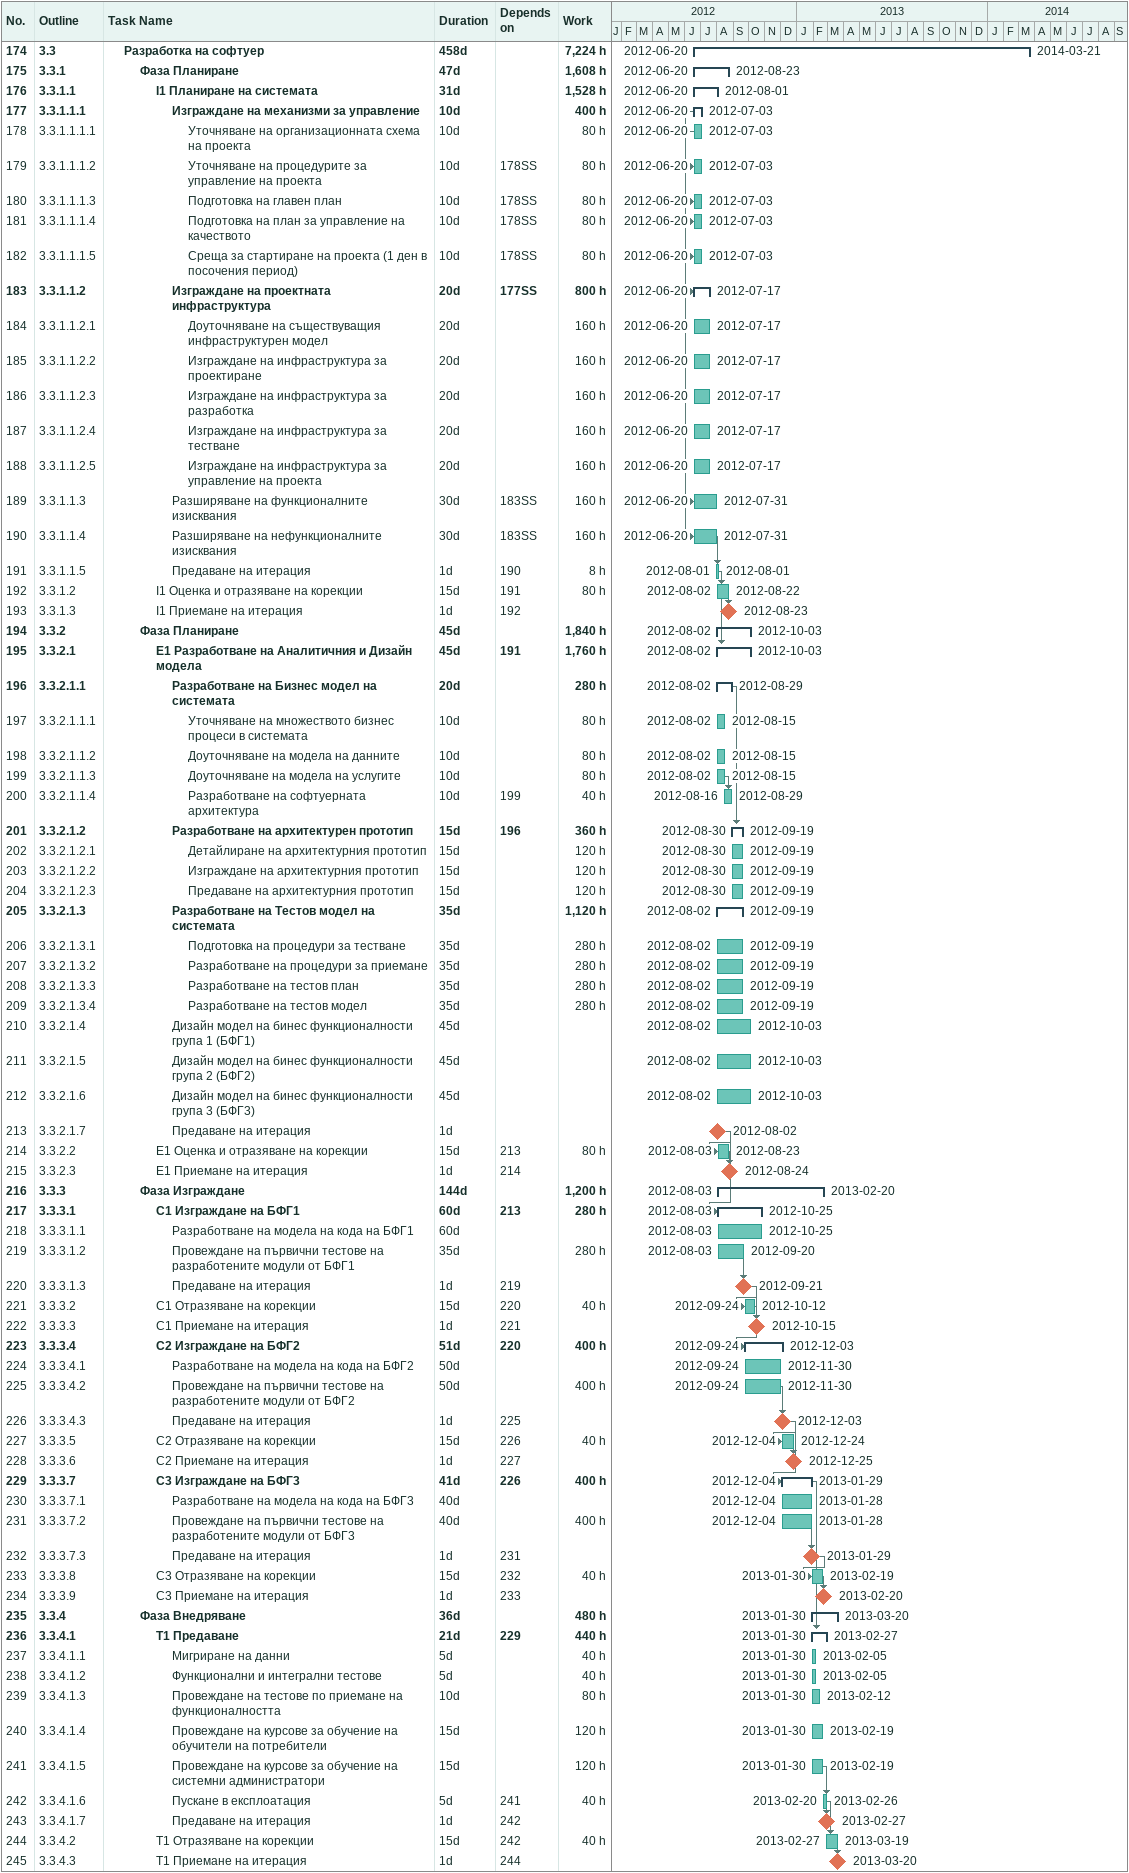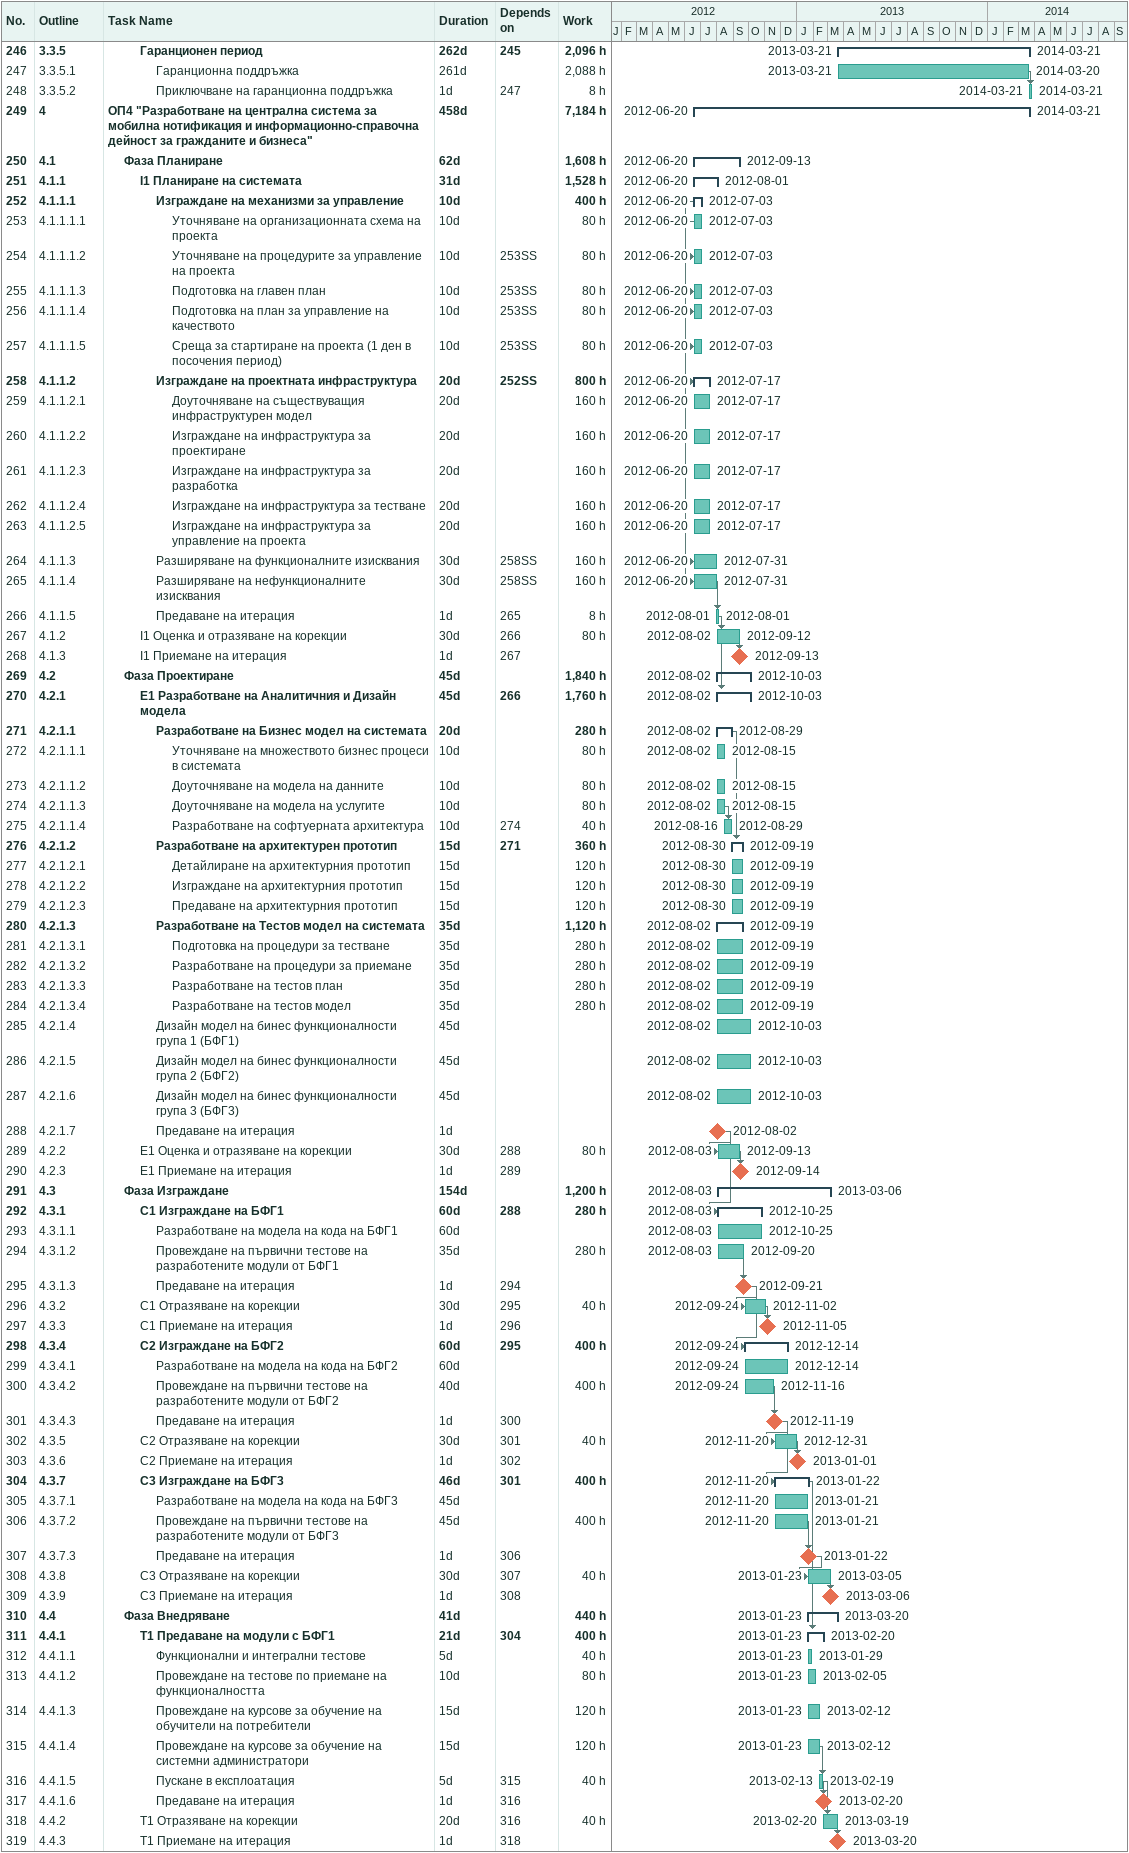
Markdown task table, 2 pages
| ID | WBS | Task | Duration | Start | Finish | Predecessors | Work (h) |
|---|---|---|---|---|---|---|---|
| 174 | 3.3 | **Разработка на софтуер** | 458d | 2012-06-20 | 2014-03-21 |  | 7224 |
| 175 | 3.3.1 | **Фаза Планиране** | 47d | 2012-06-20 | 2012-08-23 |  | 1608 |
| 176 | 3.3.1.1 | **I1 Планиране на системата** | 31d | 2012-06-20 | 2012-08-01 |  | 1528 |
| 177 | 3.3.1.1.1 | **Изграждане на механизми за управление** | 10d | 2012-06-20 | 2012-07-03 |  | 400 |
| 178 | 3.3.1.1.1.1 | Уточняване на организационната схема на проекта | 10d | 2012-06-20 | 2012-07-03 |  | 80 |
| 179 | 3.3.1.1.1.2 | Уточняване на процедурите за управление на проекта | 10d | 2012-06-20 | 2012-07-03 | 178SS | 80 |
| 180 | 3.3.1.1.1.3 | Подготовка на главен план | 10d | 2012-06-20 | 2012-07-03 | 178SS | 80 |
| 181 | 3.3.1.1.1.4 | Подготовка на план за управление на качеството | 10d | 2012-06-20 | 2012-07-03 | 178SS | 80 |
| 182 | 3.3.1.1.1.5 | Среща за стартиране на проекта (1 ден в посочения период) | 10d | 2012-06-20 | 2012-07-03 | 178SS | 80 |
| 183 | 3.3.1.1.2 | **Изграждане на проектната инфраструктура** | 20d | 2012-06-20 | 2012-07-17 | 177SS | 800 |
| 184 | 3.3.1.1.2.1 | Доуточняване на съществуващия инфраструктурен модел | 20d | 2012-06-20 | 2012-07-17 |  | 160 |
| 185 | 3.3.1.1.2.2 | Изграждане на инфраструктурa за проектиране | 20d | 2012-06-20 | 2012-07-17 |  | 160 |
| 186 | 3.3.1.1.2.3 | Изграждане на инфраструктурa за разработка | 20d | 2012-06-20 | 2012-07-17 |  | 160 |
| 187 | 3.3.1.1.2.4 | Изграждане на инфраструктурa за тестване | 20d | 2012-06-20 | 2012-07-17 |  | 160 |
| 188 | 3.3.1.1.2.5 | Изграждане на инфраструктурa за управление на проекта | 20d | 2012-06-20 | 2012-07-17 |  | 160 |
| 189 | 3.3.1.1.3 | Разширяване на функционалните изисквания | 30d | 2012-06-20 | 2012-07-31 | 183SS | 160 |
| 190 | 3.3.1.1.4 | Разширяване на нефункционалните изисквания | 30d | 2012-06-20 | 2012-07-31 | 183SS | 160 |
| 191 | 3.3.1.1.5 | Предаване на итерация | 1d | 2012-08-01 | 2012-08-01 | 190 | 8 |
| 192 | 3.3.1.2 | I1 Оценка и отразяване на корекции | 15d | 2012-08-02 | 2012-08-22 | 191 | 80 |
| 193 | 3.3.1.3 | I1 Приемане на итерация | 1d | 2012-08-23 | 2012-08-23 | 192 |  |
| 194 | 3.3.2 | **Фаза Планиране** | 45d | 2012-08-02 | 2012-10-03 |  | 1840 |
| 195 | 3.3.2.1 | **E1 Разработване на Аналитичния и Дизайн модела** | 45d | 2012-08-02 | 2012-10-03 | 191 | 1760 |
| 196 | 3.3.2.1.1 | **Разработване на Бизнес модел на системата** | 20d | 2012-08-02 | 2012-08-29 |  | 280 |
| 197 | 3.3.2.1.1.1 | Уточняване на множеството бизнес процеси в системата | 10d | 2012-08-02 | 2012-08-15 |  | 80 |
| 198 | 3.3.2.1.1.2 | Доуточняване на модела на данните | 10d | 2012-08-02 | 2012-08-15 |  | 80 |
| 199 | 3.3.2.1.1.3 | Доуточняване на модела на услугите | 10d | 2012-08-02 | 2012-08-15 |  | 80 |
| 200 | 3.3.2.1.1.4 | Разработване на софтуерната архитектура | 10d | 2012-08-16 | 2012-08-29 | 199 | 40 |
| 201 | 3.3.2.1.2 | **Разработване на архитектурен прототип** | 15d | 2012-08-30 | 2012-09-19 | 196 | 360 |
| 202 | 3.3.2.1.2.1 | Детайлиране на архитектурния прототип | 15d | 2012-08-30 | 2012-09-19 |  | 120 |
| 203 | 3.3.2.1.2.2 | Изграждане на архитектурния прототип | 15d | 2012-08-30 | 2012-09-19 |  | 120 |
| 204 | 3.3.2.1.2.3 | Предаване на архитектурния прототип | 15d | 2012-08-30 | 2012-09-19 |  | 120 |
| 205 | 3.3.2.1.3 | **Разработване на Тестов модел на системата** | 35d | 2012-08-02 | 2012-09-19 |  | 1120 |
| 206 | 3.3.2.1.3.1 | Подготовка на процедури за тестване | 35d | 2012-08-02 | 2012-09-19 |  | 280 |
| 207 | 3.3.2.1.3.2 | Разработване на процедури за приемане | 35d | 2012-08-02 | 2012-09-19 |  | 280 |
| 208 | 3.3.2.1.3.3 | Разработване на тестов план | 35d | 2012-08-02 | 2012-09-19 |  | 280 |
| 209 | 3.3.2.1.3.4 | Разработване на тестов модел | 35d | 2012-08-02 | 2012-09-19 |  | 280 |
| 210 | 3.3.2.1.4 | Дизайн модел на бинес функционалности група 1 (БФГ1) | 45d | 2012-08-02 | 2012-10-03 |  |  |
| 211 | 3.3.2.1.5 | Дизайн модел на бинес функционалности група 2 (БФГ2) | 45d | 2012-08-02 | 2012-10-03 |  |  |
| 212 | 3.3.2.1.6 | Дизайн модел на бинес функционалности група 3 (БФГ3) | 45d | 2012-08-02 | 2012-10-03 |  |  |
| 213 | 3.3.2.1.7 | Предаване на итерация | 1d | 2012-08-02 | 2012-08-02 |  |  |
| 214 | 3.3.2.2 | E1 Оценка и отразяване на корекции | 15d | 2012-08-03 | 2012-08-23 | 213 | 80 |
| 215 | 3.3.2.3 | E1 Приемане на итерация | 1d | 2012-08-24 | 2012-08-24 | 214 |  |
| 216 | 3.3.3 | **Фаза Изграждане** | 144d | 2012-08-03 | 2013-02-20 |  | 1200 |
| 217 | 3.3.3.1 | **C1 Изграждане на БФГ1** | 60d | 2012-08-03 | 2012-10-25 | 213 | 280 |
| 218 | 3.3.3.1.1 | Разработване на модела на кода на БФГ1 | 60d | 2012-08-03 | 2012-10-25 |  |  |
| 219 | 3.3.3.1.2 | Провеждане на първични тестове на разработените модули от БФГ1 | 35d | 2012-08-03 | 2012-09-20 |  | 280 |
| 220 | 3.3.3.1.3 | Предаване на итерация | 1d | 2012-09-21 | 2012-09-21 | 219 |  |
| 221 | 3.3.3.2 | C1 Отразяване на корекции | 15d | 2012-09-24 | 2012-10-12 | 220 | 40 |
| 222 | 3.3.3.3 | C1 Приемане на итерация | 1d | 2012-10-15 | 2012-10-15 | 221 |  |
| 223 | 3.3.3.4 | **C2 Изграждане на БФГ2** | 51d | 2012-09-24 | 2012-12-03 | 220 | 400 |
| 224 | 3.3.3.4.1 | Разработване на модела на кода на БФГ2 | 50d | 2012-09-24 | 2012-11-30 |  |  |
| 225 | 3.3.3.4.2 | Провеждане на първични тестове на разработените модули от БФГ2 | 50d | 2012-09-24 | 2012-11-30 |  | 400 |
| 226 | 3.3.3.4.3 | Предаване на итерация | 1d | 2012-12-03 | 2012-12-03 | 225 |  |
| 227 | 3.3.3.5 | C2 Отразяване на корекции | 15d | 2012-12-04 | 2012-12-24 | 226 | 40 |
| 228 | 3.3.3.6 | C2 Приемане на итерация | 1d | 2012-12-25 | 2012-12-25 | 227 |  |
| 229 | 3.3.3.7 | **C3 Изграждане на БФГ3** | 41d | 2012-12-04 | 2013-01-29 | 226 | 400 |
| 230 | 3.3.3.7.1 | Разработване на модела на кода на БФГ3 | 40d | 2012-12-04 | 2013-01-28 |  |  |
| 231 | 3.3.3.7.2 | Провеждане на първични тестове на разработените модули от БФГ3 | 40d | 2012-12-04 | 2013-01-28 |  | 400 |
| 232 | 3.3.3.7.3 | Предаване на итерация | 1d | 2013-01-29 | 2013-01-29 | 231 |  |
| 233 | 3.3.3.8 | C3 Отразяване на корекции | 15d | 2013-01-30 | 2013-02-19 | 232 | 40 |
| 234 | 3.3.3.9 | C3 Приемане на итерация | 1d | 2013-02-20 | 2013-02-20 | 233 |  |
| 235 | 3.3.4 | **Фаза Внедряване** | 36d | 2013-01-30 | 2013-03-20 |  | 480 |
| 236 | 3.3.4.1 | **Т1 Предаване** | 21d | 2013-01-30 | 2013-02-27 | 229 | 440 |
| 237 | 3.3.4.1.1 | Мигриране на данни | 5d | 2013-01-30 | 2013-02-05 |  | 40 |
| 238 | 3.3.4.1.2 | Функционални и интегрални тестове | 5d | 2013-01-30 | 2013-02-05 |  | 40 |
| 239 | 3.3.4.1.3 | Провеждане на тестове по приемане на функционалността | 10d | 2013-01-30 | 2013-02-12 |  | 80 |
| 240 | 3.3.4.1.4 | Провеждане на курсове за обучение на обучители на потребители | 15d | 2013-01-30 | 2013-02-19 |  | 120 |
| 241 | 3.3.4.1.5 | Провеждане на курсове за обучение на системни администратори | 15d | 2013-01-30 | 2013-02-19 |  | 120 |
| 242 | 3.3.4.1.6 | Пускане в експлоатация | 5d | 2013-02-20 | 2013-02-26 | 241 | 40 |
| 243 | 3.3.4.1.7 | Предаване на итерация | 1d | 2013-02-27 | 2013-02-27 | 242 |  |
| 244 | 3.3.4.2 | Т1 Отразяване на корекции | 15d | 2013-02-27 | 2013-03-19 | 242 | 40 |
| 245 | 3.3.4.3 | Т1 Приемане на итерация | 1d | 2013-03-20 | 2013-03-20 | 244 |  |
| 246 | 3.3.5 | **Гаранционен период** | 262d | 2013-03-21 | 2014-03-21 | 245 | 2096 |
| 247 | 3.3.5.1 | Гаранционна поддръжка | 261d | 2013-03-21 | 2014-03-20 |  | 2088 |
| 248 | 3.3.5.2 | Приключване на гаранционна поддръжка | 1d | 2014-03-21 | 2014-03-21 | 247 | 8 |
| 249 | 4 | **ОП4 "Разработване на централна система за мобилна нотификация и информационно-справочна дейност за гражданите и бизнеса"** | 458d | 2012-06-20 | 2014-03-21 |  | 7184 |
| 250 | 4.1 | **Фаза Планиране** | 62d | 2012-06-20 | 2012-09-13 |  | 1608 |
| 251 | 4.1.1 | **I1 Планиране на системата** | 31d | 2012-06-20 | 2012-08-01 |  | 1528 |
| 252 | 4.1.1.1 | **Изграждане на механизми за управление** | 10d | 2012-06-20 | 2012-07-03 |  | 400 |
| 253 | 4.1.1.1.1 | Уточняване на организационната схема на проекта | 10d | 2012-06-20 | 2012-07-03 |  | 80 |
| 254 | 4.1.1.1.2 | Уточняване на процедурите за управление на проекта | 10d | 2012-06-20 | 2012-07-03 | 253SS | 80 |
| 255 | 4.1.1.1.3 | Подготовка на главен план | 10d | 2012-06-20 | 2012-07-03 | 253SS | 80 |
| 256 | 4.1.1.1.4 | Подготовка на план за управление на качеството | 10d | 2012-06-20 | 2012-07-03 | 253SS | 80 |
| 257 | 4.1.1.1.5 | Среща за стартиране на проекта (1 ден в посочения период) | 10d | 2012-06-20 | 2012-07-03 | 253SS | 80 |
| 258 | 4.1.1.2 | **Изграждане на проектната инфраструктура** | 20d | 2012-06-20 | 2012-07-17 | 252SS | 800 |
| 259 | 4.1.1.2.1 | Доуточняване на съществуващия инфраструктурен модел | 20d | 2012-06-20 | 2012-07-17 |  | 160 |
| 260 | 4.1.1.2.2 | Изграждане на инфраструктурa за проектиране | 20d | 2012-06-20 | 2012-07-17 |  | 160 |
| 261 | 4.1.1.2.3 | Изграждане на инфраструктурa за разработка | 20d | 2012-06-20 | 2012-07-17 |  | 160 |
| 262 | 4.1.1.2.4 | Изграждане на инфраструктурa за тестване | 20d | 2012-06-20 | 2012-07-17 |  | 160 |
| 263 | 4.1.1.2.5 | Изграждане на инфраструктурa за управление на проекта | 20d | 2012-06-20 | 2012-07-17 |  | 160 |
| 264 | 4.1.1.3 | Разширяване на функционалните изисквания | 30d | 2012-06-20 | 2012-07-31 | 258SS | 160 |
| 265 | 4.1.1.4 | Разширяване на нефункционалните изисквания | 30d | 2012-06-20 | 2012-07-31 | 258SS | 160 |
| 266 | 4.1.1.5 | Предаване на итерация | 1d | 2012-08-01 | 2012-08-01 | 265 | 8 |
| 267 | 4.1.2 | I1 Оценка и отразяване на корекции | 30d | 2012-08-02 | 2012-09-12 | 266 | 80 |
| 268 | 4.1.3 | I1 Приемане на итерация | 1d | 2012-09-13 | 2012-09-13 | 267 |  |
| 269 | 4.2 | **Фаза Проектиране** | 45d | 2012-08-02 | 2012-10-03 |  | 1840 |
| 270 | 4.2.1 | **E1 Разработване на Аналитичния и Дизайн модела** | 45d | 2012-08-02 | 2012-10-03 | 266 | 1760 |
| 271 | 4.2.1.1 | **Разработване на Бизнес модел на системата** | 20d | 2012-08-02 | 2012-08-29 |  | 280 |
| 272 | 4.2.1.1.1 | Уточняване на множеството бизнес процеси в системата | 10d | 2012-08-02 | 2012-08-15 |  | 80 |
| 273 | 4.2.1.1.2 | Доуточняване на модела на данните | 10d | 2012-08-02 | 2012-08-15 |  | 80 |
| 274 | 4.2.1.1.3 | Доуточняване на модела на услугите | 10d | 2012-08-02 | 2012-08-15 |  | 80 |
| 275 | 4.2.1.1.4 | Разработване на софтуерната архитектура | 10d | 2012-08-16 | 2012-08-29 | 274 | 40 |
| 276 | 4.2.1.2 | **Разработване на архитектурен прототип** | 15d | 2012-08-30 | 2012-09-19 | 271 | 360 |
| 277 | 4.2.1.2.1 | Детайлиране на архитектурния прототип | 15d | 2012-08-30 | 2012-09-19 |  | 120 |
| 278 | 4.2.1.2.2 | Изграждане на архитектурния прототип | 15d | 2012-08-30 | 2012-09-19 |  | 120 |
| 279 | 4.2.1.2.3 | Предаване на архитектурния прототип | 15d | 2012-08-30 | 2012-09-19 |  | 120 |
| 280 | 4.2.1.3 | **Разработване на Тестов модел на системата** | 35d | 2012-08-02 | 2012-09-19 |  | 1120 |
| 281 | 4.2.1.3.1 | Подготовка на процедури за тестване | 35d | 2012-08-02 | 2012-09-19 |  | 280 |
| 282 | 4.2.1.3.2 | Разработване на процедури за приемане | 35d | 2012-08-02 | 2012-09-19 |  | 280 |
| 283 | 4.2.1.3.3 | Разработване на тестов план | 35d | 2012-08-02 | 2012-09-19 |  | 280 |
| 284 | 4.2.1.3.4 | Разработване на тестов модел | 35d | 2012-08-02 | 2012-09-19 |  | 280 |
| 285 | 4.2.1.4 | Дизайн модел на бинес функционалности група 1 (БФГ1) | 45d | 2012-08-02 | 2012-10-03 |  |  |
| 286 | 4.2.1.5 | Дизайн модел на бинес функционалности група 2 (БФГ2) | 45d | 2012-08-02 | 2012-10-03 |  |  |
| 287 | 4.2.1.6 | Дизайн модел на бинес функционалности група 3 (БФГ3) | 45d | 2012-08-02 | 2012-10-03 |  |  |
| 288 | 4.2.1.7 | Предаване на итерация | 1d | 2012-08-02 | 2012-08-02 |  |  |
| 289 | 4.2.2 | E1 Оценка и отразяване на корекции | 30d | 2012-08-03 | 2012-09-13 | 288 | 80 |
| 290 | 4.2.3 | E1 Приемане на итерация | 1d | 2012-09-14 | 2012-09-14 | 289 |  |
| 291 | 4.3 | **Фаза Изграждане** | 154d | 2012-08-03 | 2013-03-06 |  | 1200 |
| 292 | 4.3.1 | **C1 Изграждане на БФГ1** | 60d | 2012-08-03 | 2012-10-25 | 288 | 280 |
| 293 | 4.3.1.1 | Разработване на модела на кода на БФГ1 | 60d | 2012-08-03 | 2012-10-25 |  |  |
| 294 | 4.3.1.2 | Провеждане на първични тестове на разработените модули от БФГ1 | 35d | 2012-08-03 | 2012-09-20 |  | 280 |
| 295 | 4.3.1.3 | Предаване на итерация | 1d | 2012-09-21 | 2012-09-21 | 294 |  |
| 296 | 4.3.2 | C1 Отразяване на корекции | 30d | 2012-09-24 | 2012-11-02 | 295 | 40 |
| 297 | 4.3.3 | C1 Приемане на итерация | 1d | 2012-11-05 | 2012-11-05 | 296 |  |
| 298 | 4.3.4 | **C2 Изграждане на БФГ2** | 60d | 2012-09-24 | 2012-12-14 | 295 | 400 |
| 299 | 4.3.4.1 | Разработване на модела на кода на БФГ2 | 60d | 2012-09-24 | 2012-12-14 |  |  |
| 300 | 4.3.4.2 | Провеждане на първични тестове на разработените модули от БФГ2 | 40d | 2012-09-24 | 2012-11-16 |  | 400 |
| 301 | 4.3.4.3 | Предаване на итерация | 1d | 2012-11-19 | 2012-11-19 | 300 |  |
| 302 | 4.3.5 | C2 Отразяване на корекции | 30d | 2012-11-20 | 2012-12-31 | 301 | 40 |
| 303 | 4.3.6 | C2 Приемане на итерация | 1d | 2013-01-01 | 2013-01-01 | 302 |  |
| 304 | 4.3.7 | **C3 Изграждане на БФГ3** | 46d | 2012-11-20 | 2013-01-22 | 301 | 400 |
| 305 | 4.3.7.1 | Разработване на модела на кода на БФГ3 | 45d | 2012-11-20 | 2013-01-21 |  |  |
| 306 | 4.3.7.2 | Провеждане на първични тестове на разработените модули от БФГ3 | 45d | 2012-11-20 | 2013-01-21 |  | 400 |
| 307 | 4.3.7.3 | Предаване на итерация | 1d | 2013-01-22 | 2013-01-22 | 306 |  |
| 308 | 4.3.8 | C3 Отразяване на корекции | 30d | 2013-01-23 | 2013-03-05 | 307 | 40 |
| 309 | 4.3.9 | C3 Приемане на итерация | 1d | 2013-03-06 | 2013-03-06 | 308 |  |
| 310 | 4.4 | **Фаза Внедряване** | 41d | 2013-01-23 | 2013-03-20 |  | 440 |
| 311 | 4.4.1 | **Т1 Предаване на модули с БФГ1** | 21d | 2013-01-23 | 2013-02-20 | 304 | 400 |
| 312 | 4.4.1.1 | Функционални и интегрални тестове | 5d | 2013-01-23 | 2013-01-29 |  | 40 |
| 313 | 4.4.1.2 | Провеждане на тестове по приемане на функционалността | 10d | 2013-01-23 | 2013-02-05 |  | 80 |
| 314 | 4.4.1.3 | Провеждане на курсове за обучение на обучители на потребители | 15d | 2013-01-23 | 2013-02-12 |  | 120 |
| 315 | 4.4.1.4 | Провеждане на курсове за обучение на системни администратори | 15d | 2013-01-23 | 2013-02-12 |  | 120 |
| 316 | 4.4.1.5 | Пускане в експлоатация | 5d | 2013-02-13 | 2013-02-19 | 315 | 40 |
| 317 | 4.4.1.6 | Предаване на итерация | 1d | 2013-02-20 | 2013-02-20 | 316 |  |
| 318 | 4.4.2 | Т1 Отразяване на корекции | 20d | 2013-02-20 | 2013-03-19 | 316 | 40 |
| 319 | 4.4.3 | Т1 Приемане на итерация | 1d | 2013-03-20 | 2013-03-20 | 318 |  |
